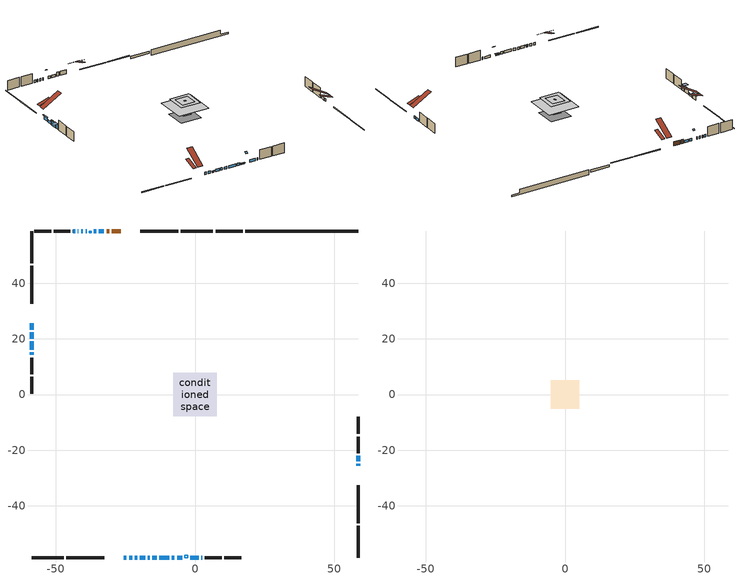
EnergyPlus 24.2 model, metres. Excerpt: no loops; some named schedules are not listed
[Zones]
conditioned space
 floor outside (Floor1 construction): -0.96,-0.96 -0.96,0.96 0.96,0.96 0.96,-0.96 z0.91
 floor outside (Floor2 construction): -0.86,-0.86 -0.86,0.86 0.86,0.86 0.86,-0.86 z0.91
 floor adiabatic (Floor6 construction): -2.1,-2.1 -2.1,2.1 2.1,2.1 2.1,-2.1 z0.91
 floor adiabatic (AdiabaticFloorConstruction): -7.77,-7.77 -7.77,7.77 7.77,7.77 7.77,-7.77 z3.35
 floor foundation (Slab1 construction): -5.34,-5.34 -5.34,5.34 5.34,5.34 5.34,-5.34 z-1.83
 floor foundation (Slab2 construction): -2.1,-2.1 -2.1,2.1 2.1,2.1 2.1,-2.1 z-0.59
 wall outside (RimJoist1 construction): 6.45,58.78 -5.14,58.78 / -58.78,-58.78 -47.19,-58.78 / -58.78,58.78 -58.78,47.19 / 58.78,-58.78 58.78,-47.19 z0.91:1.21
 wall outside (RimJoist2 construction): -6.06,58.78 -19.64,58.78 / -46.27,-58.78 -32.69,-58.78 / -58.78,46.27 -58.78,32.69 / 58.78,-46.27 58.78,-32.69 z0.91:1.21
 wall outside (AdiabaticWallConstruction 1): -26.78,58.78 -29.96,58.78 / -30.88,58.78 -31.79,58.78 z0.91:2.94
 wall outside (AdiabaticWallConstruction): -25.55,-58.78 -24.64,-58.78 / -32.72,58.78 -34.55,58.78 / -23.71,-58.78 -22.56,-58.78 / -19.79,-58.78 -17.89,-58.78 / -16.96,-58.78 -16.27,-58.78 / -15.34,-58.78 -13.82,-58.78 / -12.89,-58.78 -9.23,-58.78 / -8.3,-58.78 -7.39,-58.78 / -58.78,22.34 -58.78,20.05 / -35.48,58.78 -36.4,58.78 / -1.72,-58.78 1.33,-58.78 / 58.78,-25.55 58.78,-24.9 / 58.78,-23.97 58.78,-22.07 / -39,58.78 -39.36,58.78 / -40.29,58.78 -40.98,58.78 / -41.9,58.78 -42.14,58.78 / -43.06,58.78 -43.86,58.78 / 2.26,-58.78 2.6,-58.78 z0.91:2.13; -58.78,25.55 -58.78,23.26 z0.91:2.74; -21.64,-58.78 -20.72,-58.78 / -6.46,-58.78 -4.63,-58.78 z0.91:1.52; -58.78,19.12 -58.78,16.07 z0.91:3.35; -58.78,15.14 -58.78,14.23 z0.91:3.2
 wall outside (Wall1 construction): -44.79,58.78 -50.82,58.78 / 3.53,-58.78 9.56,-58.78 / -58.78,13.3 -58.78,7.27 / 58.78,-21.14 58.78,-15.11 z0.91:5.79
 wall outside (Wall2 construction): -51.75,58.78 -57.85,58.78 / 10.49,-58.78 16.59,-58.78 / -58.78,6.34 -58.78,0.24 / 58.78,-14.18 58.78,-8.08 z0.91:5.79
 wall foundation (FoundationWall1 construction): 18.04,58.78,-1.83 18.04,58.78,0.91 54.71,58.78,0.91 54.71,58.78,-1.03 58.78,58.78,-1.03 58.78,58.78,-1.83
 wall foundation (FoundationWall2 construction): 17.11,58.78 7.38,58.78 z-0.59:0.6
 window (WindowConstruction): -25.55,-58.78 -24.64,-58.78 z0.91:2.13
 window (WindowConstruction 5): -58.78,25.55 -58.78,23.27 z0.91:2.74
 window (WindowConstruction 6): -32.72,58.78 -34.55,58.78 z0.91:2.13
 window (WindowConstruction 7): -23.71,-58.78 -22.56,-58.78 z0.91:2.13
 window (WindowConstruction 8): -21.64,-58.78 -20.72,-58.78 z0.91:1.52
 window (WindowConstruction 9): -19.79,-58.78 -17.89,-58.78 z0.91:2.13
 window (WindowConstruction 10): -16.96,-58.78 -16.27,-58.78 z0.91:2.13
 window (WindowConstruction 1): -15.34,-58.78 -13.82,-58.78 z0.91:2.13
 window (WindowConstruction 11): -12.89,-58.78 -9.23,-58.78 z0.91:2.13
 window (WindowConstruction 12): -8.3,-58.78 -7.39,-58.78 z0.91:2.13
 window (WindowConstruction 13): -58.78,22.34 -58.78,20.05 z0.91:2.13
 window (WindowConstruction 14): -35.48,58.78 -36.39,58.78 z0.91:2.13
 window (WindowConstruction 15): -6.46,-58.78 -4.63,-58.78 z0.91:1.52
 window (WindowConstruction 2): -1.72,-58.78 1.33,-58.78 z0.91:2.13
 window (WindowConstruction 16): 58.78,-25.55 58.78,-24.9 z0.91:2.13
 window (WindowConstruction 17): 58.78,-23.97 58.78,-22.07 z0.91:2.13
 window (WindowConstruction 18): -39,58.78 -39.36,58.78 z0.91:2.13
 window (WindowConstruction 19): -40.29,58.78 -40.98,58.78 z0.91:2.13
 window (WindowConstruction 20): -41.91,58.78 -42.13,58.78 z0.91:2.13
 window (WindowConstruction 21): -43.06,58.78 -43.86,58.78 z0.91:2.13
 window (WindowConstruction 22): 2.26,-58.78 2.6,-58.78 z0.91:2.13
 window (WindowConstruction 3): -58.78,19.12 -58.78,16.07 z0.91:3.35
 window (WindowConstruction 4): -58.78,15.14 -58.78,14.23 z0.91:3.2
 door (Door): -26.78,58.78 -29.95,58.78 z0.91:2.94
 door (Door 1): -30.88,58.78 -31.79,58.78 z0.91:2.94
 ceiling adiabatic (AdiabaticFloorConstruction): 7.77,-7.77 7.77,7.77 -7.77,7.77 -7.77,-7.77 z3.35
 roof outside (AdiabaticRoofConstruction): -2.65,-58.78,5.79 -2.65,-57.87,6.32 -3.7,-57.87,6.32 -3.7,-58.78,5.79; -38.07,58.78,5.79 -38.07,58.14,6.16 -37.32,58.14,6.16 -37.32,58.78,5.79
 skylight (SkylightConstruction): -2.65,-58.78,5.79 -2.65,-57.87,6.32 -3.7,-57.87,6.32 -3.7,-58.78,5.79
 skylight (SkylightConstruction 1): -38.07,58.78,5.79 -38.07,58.14,6.16 -37.32,58.14,6.16 -37.32,58.78,5.79
attic - vented
 floor to conditioned space (Floor3 construction Reversed): -0.34,-0.34 -0.34,0.34 0.34,0.34 0.34,-0.34 z5.79
 floor to conditioned space (Floor4 construction Reversed): -3.16,-3.16 -3.16,3.16 3.16,3.16 3.16,-3.16 z5.79
 floor to conditioned space (Floor5 construction Reversed): -5.05,-5.05 -5.05,5.05 5.05,5.05 5.05,-5.05 z5.79
 roof outside (Roof1 construction): -22.2,58.78,5.79 -22.2,52.59,7.85 -20.57,52.59,7.85 -20.57,58.78,5.79; -30.13,-58.78,5.79 -30.13,-52.59,7.85 -31.76,-52.59,7.85 -31.76,-58.78,5.79; -58.78,30.13,5.79 -52.59,30.13,7.85 -52.59,31.76,7.85 -58.78,31.76,5.79; 58.78,-30.13,5.79 52.59,-30.13,7.85 52.59,-31.76,7.85 58.78,-31.76,5.79
 roof outside (Roof3 construction): -25.85,58.78,5.79 -25.85,49.39,11.27 -23.13,49.39,11.27 -23.13,58.78,5.79; -26.48,-58.78,5.79 -26.48,-49.39,11.27 -29.2,-49.39,11.27 -29.2,-58.78,5.79; -58.78,26.48,5.79 -49.39,26.48,11.27 -49.39,29.2,11.27 -58.78,29.2,5.79; 58.78,-26.48,5.79 49.39,-26.48,11.27 49.39,-29.2,11.27 58.78,-29.2,5.79
shading: -58.78,22.79 -58.78,26.03 -59.31,26.03 -59.31,22.79 z3.22; -20.39,-58.78 -21.96,-58.78 -21.96,-59.31 -20.39,-59.31 z1.85; -4.43,-58.78 -6.66,-58.78 -6.66,-59.31 -4.43,-59.31 z1.72; -58.78,15.89 -58.78,19.3 -59.31,19.3 -59.31,15.89 z3.53; -58.78,13.7 -58.78,15.67 -60.96,15.67 -60.96,13.7 z3.73
[Building]
Building 1: Terrain=Suburbs
[Site:Location]
Vancouver Intl AP_BC: Latitude {deg}=49.19; Longitude {deg}=-123.18; Time Zone {hr}=-8; Elevation {m}=4; Keep Site Location Information=Yes
[Site:GroundTemperature:Shallow]
8.06451, 6.96315, 6.87495, 7.3976, 9.49575, 11.5841, 13.3946, 14.5416, 14.639, 13.7062, 11.9418, 9.91751
[Site:WaterMainsTemperature]
Calculation Method=Schedule; Temperature Schedule=mains temperature schedule
[Material] Roughness=Rough; Thermal Absorptance=0.9
Name | Thickness {m} | Conductivity {W/m-K} | Density {kg/m3} | Specific Heat {J/kg-K} | Solar Absorptance | Visible Absorptance
asphalt or fiberglass shingles | 0.00635 | 0.162714 | 1121.4 | 1465.45 | 0.4 | 0.4
asphalt or fiberglass shingles 1 | 0.00635 | 0.162714 | 1121.4 | 1465.45 | 0.7 | 0.7
ceiling loosefill ins | 0.254 | 0.0480833 | 16.02 | 1046.75 | 0.7 | 0.7
ceiling stud and cavity | 0.1397 | 0.20239 | 65.682 | 1177.47 | 0.7 | 0.7
ceiling stud and cavity 1 | 0.1397 | 0.106493 | 65.682 | 1177.47 | 0.7 | 0.7
ceiling stud and cavity 2 | 0.1397 | 0.0990476 | 65.682 | 1177.47 | 0.7 | 0.7
concrete 4.0 in. | 0.1016 | 1.803125 | 2242.8 | 837.4 | 0.7 | 0.7
concrete 8.0 in. | 0.2032 | 1.803125 | 2242.8 | 837.4 | 0.7 | 0.7
door material | 0.04445 | 0.053851 | 512.64 | 1214.23 | 0.7 | 0.7
exterior vertical ins | 0.0483764 | 0.029427 | 32.04 | 1214.23 | 0.7 | 0.7
exterior vertical ins 1 | 0.00108814 | 0.029427 | 32.04 | 1214.23 | 0.7 | 0.7
floor covering | 0.0127 | 0.0433444 | 54.468 | 1339.84 | 0.6 | 0.6
floor covering 1 | 0.0127 | 9.015625 | 54.468 | 1339.84 | 0.6 | 0.6
floor rigid ins; rim joist rigid ins 1 | 0.103632 | 0.029427 | 32.04 | 1214.23 | 0.7 | 0.7
floor rigid ins 1; roof rigid ins; wall rigid ins 1 | 0.512978 | 0.029427 | 32.04 | 1214.23 | 0.7 | 0.7
floor stud and cavity | 0.1397 | 0.256592 | 92.3553 | 1139.71 | 0.7 | 0.7
floor stud and cavity 1 | 0.1397 | 0.254943 | 92.3553 | 1139.71 | 0.7 | 0.7
floor stud and cavity 2 | 0.0889 | 0.212848 | 50.32683 | 1063.81 | 0.7 | 0.7
floor stud and cavity 3 | 0.1397 | 1.75129 | 37.0049 | 1207.88 | 0.7 | 0.7
furniture material conditioned space 1 | 0.1524 | 0.115458 | 640.8 | 1214.23 | 0.6 | 0.6
gypsum board | 0.0127 | 0.160291 | 801 | 837.4 | 0.6 | 0.6
gypsum board 1 | 0.0127 | 0.160291 | 801 | 837.4 | 0.7 | 0.7
osb sheathing 0.5 in. | 0.0127 | 0.115458 | 512.64 | 1214.23 | 0.7 | 0.7
osb sheathing 0.75 in. | 0.01905 | 0.115458 | 512.64 | 1214.23 | 0.7 | 0.7
osb sheathing 2.0 in. | 0.0508 | 0.115458 | 512.64 | 1214.23 | 0.7 | 0.7
rim joist rigid ins; wall rigid ins | 0.051816 | 0.029427 | 32.04 | 1214.23 | 0.7 | 0.7
rim joist stud and cavity | 0.0508 | 0.0440068 | 125.044 | 1163.47 | 0.6 | 0.6
rim joist stud and cavity 1 | 0.0508 | 0.0754091 | 125.044 | 1163.47 | 0.6 | 0.6
roof stud and cavity | 0.18415 | 1.78688 | 37.0049 | 1207.88 | 0.6 | 0.6
slab rigid ins | 0.0619403 | 0.029427 | 32.04 | 1214.23 | 0.7 | 0.7
wall stud and cavity | 0.1397 | 0.290624 | 139.0536 | 1170.24 | 0.7 | 0.7
wall stud and cavity 1 | 0.1397 | 0.321218 | 139.0536 | 1170.24 | 0.7 | 0.7
wall stud and cavity 2 | 0.0889 | 0.380278 | 52.3479 | 1209.89 | 0.7 | 0.7
wall stud and cavity 3 | 0.0889 | 0.391764 | 83.0341 | 1211.67 | 0.7 | 0.7
wood siding | 0.0254 | 0.102417 | 544.68 | 1172.36 | 0.4 | 0.4
wood siding 1; wood siding 2; wood siding 3 | 0.0254 | 0.102417 | 544.68 | 1172.36 | 0.7 | 0.7
[WindowMaterial:SimpleGlazingSystem]
Name | U-Factor {W/m2-K} | Solar Heat Gain Coefficient
SkylightMaterial | 1.77296 | 0.5663
WindowMaterial | 1.90951 | 0.61
WindowMaterial 1 | 1.87771 | 0.63
WindowMaterial 10 | 1.92882 | 0.59
WindowMaterial 11 | 1.92598 | 0.6
WindowMaterial 12 | 1.98503 | 0.56
WindowMaterial 13 | 2.00206 | 0.54
WindowMaterial 14 | 1.97538 | 0.56
WindowMaterial 15 | 2.08155 | 0.48
WindowMaterial 16 | 1.91803 | 0.6
WindowMaterial 17 | 2.00547 | 0.54
WindowMaterial 2 | 1.84649 | 0.65
WindowMaterial 3 | 1.89872 | 0.62
WindowMaterial 4 | 1.96913 | 0.57
WindowMaterial 5 | 1.907808 | 0.61
WindowMaterial 6 | 1.86977 | 0.64
WindowMaterial 7 | 1.94415 | 0.58
WindowMaterial 8 | 1.967427 | 0.57
WindowMaterial 9 | 1.91462 | 0.6
[Construction]
AdiabaticFloorConstruction: floor stud and cavity 3, floor rigid ins 1, osb sheathing 0.75 in., floor covering
AdiabaticRoofConstruction: asphalt or fiberglass shingles 1, roof rigid ins, osb sheathing 0.75 in., roof stud and cavity
AdiabaticWallConstruction: wood siding 2, wall rigid ins 1, wall stud and cavity 2, gypsum board
AdiabaticWallConstruction 1: wood siding 3, wall rigid ins 1, wall stud and cavity 2, gypsum board
Door; Door 1: door material
Floor1 construction: floor stud and cavity, floor rigid ins, osb sheathing 0.75 in., floor covering
Floor2 construction: floor stud and cavity 1, floor rigid ins, osb sheathing 0.75 in., floor covering
Floor3 construction Reversed: gypsum board, ceiling stud and cavity, ceiling loosefill ins
Floor4 construction Reversed: gypsum board, ceiling stud and cavity 1, ceiling loosefill ins
Floor5 construction Reversed: gypsum board, ceiling stud and cavity 2, ceiling loosefill ins
Floor6 construction: floor stud and cavity 2, floor covering 1
FoundationWall1 construction: concrete 8.0 in., gypsum board 1
FoundationWall2 construction: concrete 8.0 in.
furniture construction conditioned space 1: furniture material conditioned space 1
PartitionWallConstruction: gypsum board, wall stud and cavity 3, gypsum board
RimJoist1 construction: wood siding 1, rim joist rigid ins, osb sheathing 2.0 in., rim joist stud and cavity
RimJoist2 construction: wood siding 1, rim joist rigid ins 1, osb sheathing 2.0 in., rim joist stud and cavity 1
Roof1 construction; Roof3 construction: asphalt or fiberglass shingles
SkylightConstruction; SkylightConstruction 1: SkylightMaterial
Slab1 construction: slab rigid ins, concrete 4.0 in.
Slab2 construction: concrete 4.0 in.
Wall1 construction: wood siding, wall rigid ins, osb sheathing 0.5 in., wall stud and cavity, gypsum board
Wall2 construction: wood siding, wall rigid ins, osb sheathing 0.5 in., wall stud and cavity 1, gypsum board
WindowConstruction; WindowConstruction 12; WindowConstruction 14: WindowMaterial
WindowConstruction 1: WindowMaterial 1
WindowConstruction 10: WindowMaterial 10
WindowConstruction 11; WindowConstruction 6: WindowMaterial 6
WindowConstruction 13: WindowMaterial 11
WindowConstruction 15; WindowConstruction 8: WindowMaterial 8
WindowConstruction 16: WindowMaterial 12
WindowConstruction 17; WindowConstruction 9: WindowMaterial 9
WindowConstruction 18: WindowMaterial 13
WindowConstruction 19: WindowMaterial 14
WindowConstruction 2: WindowMaterial 2
WindowConstruction 20: WindowMaterial 15
WindowConstruction 21: WindowMaterial 16
WindowConstruction 22: WindowMaterial 17
WindowConstruction 3: WindowMaterial 3
WindowConstruction 4: WindowMaterial 4
WindowConstruction 5: WindowMaterial 5
WindowConstruction 7: WindowMaterial 7
[Zone] Multiplier=1; Part of Total Floor Area=Yes
Name | Volume {m3}
attic - vented | 119.997
conditioned space | 1039
[Space]
Name | Zone | Volume {m3}
attic - vented 1 | attic - vented | 119.997
conditioned space 1 | conditioned space | 1039
[ZoneInfiltration:EffectiveLeakageArea]
infil attic - vented 1: Zone or Space=attic - vented 1; Schedule=Always On Discrete; Effective Air Leakage Area {cm2}=5889.42; Stack Coefficient=0.000381023; Wind Coefficient=1.31885e-05
[ZoneMixing]
whole house fan mix: Zone or Space=attic - vented; Schedule=Always On Continuous; Design Flow Rate Calculation Method=Flow/Zone; Design Flow Rate {m3/s}=0; Source Zone or Space=conditioned space
[SurfaceProperty:ExposedFoundationPerimeter] Exposed Perimeter Calculation Method=TotalExposedPerimeter
Name | Total Exposed Perimeter {m}
Slab1 | 40.743
Slab2 | 9.729
[InternalMass] Zone or ZoneList=conditioned space; Space or SpaceList=conditioned space 1
Name | Construction | Surface Area {m2}
furniture mass conditioned space 1 | furniture construction conditioned space 1 | 159.072
partition wall mass | PartitionWallConstruction | 380.03
[Lights]
interior lighting: Zone or ZoneList or Space or SpaceList=conditioned space 1; Schedule=interior lighting schedule; Design Level Calculation Method=LightingLevel; Lighting Level {W}=343.2; Return Air Fraction=0; Fraction Radiant=0.6; Fraction Visible=0.2; Fraction Replaceable=1
[People]
occupants: Zone or ZoneList or Space or SpaceList=conditioned space 1; Number of People Schedule=occupants schedule; Number of People Calculation Method=People; Number of People=3; Fraction Radiant=0.314171; Sensible Heat Fraction=0.56303; Activity Level Schedule=occupants activity schedule; Carbon Dioxide Generation Rate {m3/s-W}=0; Enable ASHRAE 55 Comfort Warnings=No; Mean Radiant Temperature Calculation Type=EnclosureAveraged
[ElectricEquipment] Zone or ZoneList or Space or SpaceList=conditioned space 1; Design Level Calculation Method=EquipmentLevel
Name | Schedule | Design Level {W} | Fraction Latent | Fraction Radiant | Fraction Lost
clothes dryer | clothes dryer schedule | 140.772 | 0.015 | 0.081 | 0.85
clothes washer | clothes washer schedule | 32.1985 | 0.03 | 0.162 | 0.7
cooking range | cooking range schedule | 215.147 | 0.08 | 0.432 | 0.2
dishwasher | dishwasher schedule | 66.8632 | 0.3 | 0.18 | 0.4
fridge | fridge schedule | 72.9452 | 0 | 0.6 | 0
mech vent bath fan 0 | mech vent bath fan 0 schedule | 150.6 | 0 | 0 | 1
mech vent bath fan 1 | mech vent bath fan 1 schedule | 150.6 | 0 | 0 | 1
mech vent house fan | mech vent house fan schedule | 0 | 0 | 0 | 1
mech vent house fan cfis | mech vent house fan cfis schedule | 0 | 0 | 0 | 0
mech vent range fan 0 | mech vent range fan 0 schedule | 57 | 0 | 0 | 1
misc plug loads | misc plug loads schedule | 494.7 | 0.045 | 0.513 | 0.1
whole house fan | Always On Discrete | 0 | 0 | 0 | 1
[OtherEquipment] Zone or ZoneList or Space or SpaceList=conditioned space 1; Design Level Calculation Method=EquipmentLevel
Name | Fuel Type | Schedule | Design Level {W} | Fraction Latent | Fraction Radiant | Fraction Lost
clothes dryer 1 | Electricity | clothes dryer schedule | 0 | 0.015 | 0.081 | 0.85
cooking range 1 | Electricity | cooking range schedule | 0 | 0.08 | 0.432 | 0.2
general water use latent | None | general water use schedule | 62.594 | 1 | 0 | 0
general water use sensible | None | general water use schedule | -61.6891 | 0 | 0.6 | 0
mech vent house fan latent load | None | Always On Discrete | 0 | 1 | 0 | 0
mech vent house fan sensible load | None | Always On Discrete | 0 | 0 | 0 | 0
water heater energy adjustment1 | NaturalGas | Always On Discrete | 0.01 | 0 | 0 | 1
[ZoneInfiltration:DesignFlowRate] Zone or ZoneList or Space or SpaceList=conditioned space 1; Schedule=Always On Discrete; Design Flow Rate Calculation Method=Flow/Zone; Design Flow Rate {m3/s}=0
infil flow; natural vent flow; whole house fan flow
[Foundation:Kiva] Initial Indoor Air Temperature {C}=18; Wall Depth Below Slab {m}=0.2032; Custom Block Z Position 1 {m}=0
Name | Wall Height Above Grade {m} | Custom Block Material Name 1 | Custom Block Depth 1 {m} | Custom Block X Position 1 {m}
Foundation Kiva 1 | 0.910011 | exterior vertical ins | 2.74 | 0.2159
Foundation Kiva 2 | 0.599999 | exterior vertical ins 1 | 1.19 | 0.2032
[Foundation:Kiva:Settings]
Soil Conductivity {W/m-K}=0.849921; Soil Density {kg/m3}=1842.3; Soil Specific Heat {J/kg-K}=418.7; Ground Solar Absorptivity=0.9; Ground Thermal Absorptivity=0.9; Ground Surface Roughness {m}=0.03; Far-Field Width {m}=40; Deep-Ground Boundary Condition=ZeroFlux; Deep-Ground Depth {m}=40; Minimum Cell Dimension {m}=0.2; Maximum Cell Growth Coefficient=3; Simulation Timestep=Timestep
[Exterior:Lights]
exterior lighting: Schedule=exterior lighting schedule; Design Level {W}=75.6
[Schedule:Constant]
Name | Hourly Value
Always On Continuous; mech vent house fan schedule; mech vent house fan cfis schedule; Always On Discrete | 1
occupants activity schedule | 117.228
fridge schedule | 0
[Schedule:Week:Daily]
interior lighting schedule Week Rule - Jan1-Jan27: interior lighting schedule day, interior lighting schedule day, interior lighting schedule day, interior lighting schedule day, interior lighting schedule day, interior lighting schedule day, interior lighting schedule day, interior lighting schedule default day, interior lighting schedule default day, interior lighting schedule default day, interior lighting schedule default day, interior lighting schedule default day
interior lighting schedule Week Rule - Jan28-Feb3: interior lighting schedule day, interior lighting schedule day, interior lighting schedule day, interior lighting schedule day, interior lighting schedule day 1, interior lighting schedule day 1, interior lighting schedule day 1, interior lighting schedule default day, interior lighting schedule default day, interior lighting schedule default day, interior lighting schedule default day, interior lighting schedule default day
interior lighting schedule Week Rule - Feb4-Feb24: interior lighting schedule day 1, interior lighting schedule day 1, interior lighting schedule day 1, interior lighting schedule day 1, interior lighting schedule day 1, interior lighting schedule day 1, interior lighting schedule day 1, interior lighting schedule default day, interior lighting schedule default day, interior lighting schedule default day, interior lighting schedule default day, interior lighting schedule default day
interior lighting schedule Week Rule - Feb25-Mar3: interior lighting schedule day 1, interior lighting schedule day 1, interior lighting schedule day 1, interior lighting schedule day 1, interior lighting schedule day 2, interior lighting schedule day 2, interior lighting schedule day 2, interior lighting schedule default day, interior lighting schedule default day, interior lighting schedule default day, interior lighting schedule default day, interior lighting schedule default day
interior lighting schedule Week Rule - Mar4-Mar31: interior lighting schedule day 2, interior lighting schedule day 2, interior lighting schedule day 2, interior lighting schedule day 2, interior lighting schedule day 2, interior lighting schedule day 2, interior lighting schedule day 2, interior lighting schedule default day, interior lighting schedule default day, interior lighting schedule default day, interior lighting schedule default day, interior lighting schedule default day
interior lighting schedule Week Rule - Apr1-Apr28: interior lighting schedule day 3, interior lighting schedule day 3, interior lighting schedule day 3, interior lighting schedule day 3, interior lighting schedule day 3, interior lighting schedule day 3, interior lighting schedule day 3, interior lighting schedule default day, interior lighting schedule default day, interior lighting schedule default day, interior lighting schedule default day, interior lighting schedule default day
interior lighting schedule Week Rule - Apr29-May5: interior lighting schedule day 3, interior lighting schedule day 3, interior lighting schedule day 4, interior lighting schedule day 4, interior lighting schedule day 4, interior lighting schedule day 4, interior lighting schedule day 4, interior lighting schedule default day, interior lighting schedule default day, interior lighting schedule default day, interior lighting schedule default day, interior lighting schedule default day
interior lighting schedule Week Rule - May6-May26: interior lighting schedule day 4, interior lighting schedule day 4, interior lighting schedule day 4, interior lighting schedule day 4, interior lighting schedule day 4, interior lighting schedule day 4, interior lighting schedule day 4, interior lighting schedule default day, interior lighting schedule default day, interior lighting schedule default day, interior lighting schedule default day, interior lighting schedule default day
interior lighting schedule Week Rule - May27-Jun2: interior lighting schedule day 4, interior lighting schedule day 4, interior lighting schedule day 4, interior lighting schedule day 4, interior lighting schedule day 4, interior lighting schedule day 5, interior lighting schedule day 5, interior lighting schedule default day, interior lighting schedule default day, interior lighting schedule default day, interior lighting schedule default day, interior lighting schedule default day
interior lighting schedule Week Rule - Jun3-Jun30: interior lighting schedule day 5, interior lighting schedule day 5, interior lighting schedule day 5, interior lighting schedule day 5, interior lighting schedule day 5, interior lighting schedule day 5, interior lighting schedule day 5, interior lighting schedule default day, interior lighting schedule default day, interior lighting schedule default day, interior lighting schedule default day, interior lighting schedule default day
interior lighting schedule Week Rule - Jul1-Jul28: interior lighting schedule day 6, interior lighting schedule day 6, interior lighting schedule day 6, interior lighting schedule day 6, interior lighting schedule day 6, interior lighting schedule day 6, interior lighting schedule day 6, interior lighting schedule default day, interior lighting schedule default day, interior lighting schedule default day, interior lighting schedule default day, interior lighting schedule default day
interior lighting schedule Week Rule - Jul29-Aug4: interior lighting schedule day 6, interior lighting schedule day 6, interior lighting schedule day 6, interior lighting schedule day 7, interior lighting schedule day 7, interior lighting schedule day 7, interior lighting schedule day 7, interior lighting schedule default day, interior lighting schedule default day, interior lighting schedule default day, interior lighting schedule default day, interior lighting schedule default day
interior lighting schedule Week Rule - Aug5-Aug25: interior lighting schedule day 7, interior lighting schedule day 7, interior lighting schedule day 7, interior lighting schedule day 7, interior lighting schedule day 7, interior lighting schedule day 7, interior lighting schedule day 7, interior lighting schedule default day, interior lighting schedule default day, interior lighting schedule default day, interior lighting schedule default day, interior lighting schedule default day
interior lighting schedule Week Rule - Aug26-Sep1: interior lighting schedule day 7, interior lighting schedule day 7, interior lighting schedule day 7, interior lighting schedule day 7, interior lighting schedule day 7, interior lighting schedule day 7, interior lighting schedule day 8, interior lighting schedule default day, interior lighting schedule default day, interior lighting schedule default day, interior lighting schedule default day, interior lighting schedule default day
interior lighting schedule Week Rule - Sep2-Sep29: interior lighting schedule day 8, interior lighting schedule day 8, interior lighting schedule day 8, interior lighting schedule day 8, interior lighting schedule day 8, interior lighting schedule day 8, interior lighting schedule day 8, interior lighting schedule default day, interior lighting schedule default day, interior lighting schedule default day, interior lighting schedule default day, interior lighting schedule default day
interior lighting schedule Week Rule - Sep30-Oct6: interior lighting schedule day 8, interior lighting schedule day 9, interior lighting schedule day 9, interior lighting schedule day 9, interior lighting schedule day 9, interior lighting schedule day 9, interior lighting schedule day 9, interior lighting schedule default day, interior lighting schedule default day, interior lighting schedule default day, interior lighting schedule default day, interior lighting schedule default day
interior lighting schedule Week Rule - Oct7-Oct27: interior lighting schedule day 9, interior lighting schedule day 9, interior lighting schedule day 9, interior lighting schedule day 9, interior lighting schedule day 9, interior lighting schedule day 9, interior lighting schedule day 9, interior lighting schedule default day, interior lighting schedule default day, interior lighting schedule default day, interior lighting schedule default day, interior lighting schedule default day
interior lighting schedule Week Rule - Oct28-Nov3: interior lighting schedule day 9, interior lighting schedule day 9, interior lighting schedule day 9, interior lighting schedule day 9, interior lighting schedule day 10, interior lighting schedule day 10, interior lighting schedule day 10, interior lighting schedule default day, interior lighting schedule default day, interior lighting schedule default day, interior lighting schedule default day, interior lighting schedule default day
interior lighting schedule Week Rule - Nov4-Nov24: interior lighting schedule day 10, interior lighting schedule day 10, interior lighting schedule day 10, interior lighting schedule day 10, interior lighting schedule day 10, interior lighting schedule day 10, interior lighting schedule day 10, interior lighting schedule default day, interior lighting schedule default day, interior lighting schedule default day, interior lighting schedule default day, interior lighting schedule default day
interior lighting schedule Week Rule - Nov25-Dec1: interior lighting schedule day 10, interior lighting schedule day 10, interior lighting schedule day 10, interior lighting schedule day 10, interior lighting schedule day 10, interior lighting schedule day 10, interior lighting schedule day 11, interior lighting schedule default day, interior lighting schedule default day, interior lighting schedule default day, interior lighting schedule default day, interior lighting schedule default day
interior lighting schedule Week Rule - Dec2-Dec31: interior lighting schedule day 11, interior lighting schedule day 11, interior lighting schedule day 11, interior lighting schedule day 11, interior lighting schedule day 11, interior lighting schedule day 11, interior lighting schedule day 11, interior lighting schedule default day, interior lighting schedule default day, interior lighting schedule default day, interior lighting schedule default day, interior lighting schedule default day
occupants schedule Week Rule - Jan1-Dec31: occupants schedule day, occupants schedule day, occupants schedule day, occupants schedule day, occupants schedule day, occupants schedule day, occupants schedule day, occupants schedule default day, occupants schedule default day, occupants schedule default day, occupants schedule default day, occupants schedule default day
clothes dryer schedule Week Rule - Jan1-Dec31: clothes dryer schedule day, clothes dryer schedule day, clothes dryer schedule day, clothes dryer schedule day, clothes dryer schedule day, clothes dryer schedule day, clothes dryer schedule day, clothes dryer schedule default day, clothes dryer schedule default day, clothes dryer schedule default day, clothes dryer schedule default day, clothes dryer schedule default day
clothes washer schedule Week Rule - Jan1-Dec31: clothes washer schedule day, clothes washer schedule day, clothes washer schedule day, clothes washer schedule day, clothes washer schedule day, clothes washer schedule day, clothes washer schedule day, clothes washer schedule default day, clothes washer schedule default day, clothes washer schedule default day, clothes washer schedule default day, clothes washer schedule default day
cooking range schedule Week Rule - Jan1-Dec31: cooking range schedule day, cooking range schedule day, cooking range schedule day, cooking range schedule day, cooking range schedule day, cooking range schedule day, cooking range schedule day, cooking range schedule default day, cooking range schedule default day, cooking range schedule default day, cooking range schedule default day, cooking range schedule default day
dishwasher schedule Week Rule - Jan1-Dec31: dishwasher schedule day, dishwasher schedule day, dishwasher schedule day, dishwasher schedule day, dishwasher schedule day, dishwasher schedule day, dishwasher schedule day, dishwasher schedule default day, dishwasher schedule default day, dishwasher schedule default day, dishwasher schedule default day, dishwasher schedule default day
mech vent bath fan 0 schedule Week Rule - Jan1-Dec31: mech vent bath fan 0 schedule day, mech vent bath fan 0 schedule day, mech vent bath fan 0 schedule day, mech vent bath fan 0 schedule day, mech vent bath fan 0 schedule day, mech vent bath fan 0 schedule day, mech vent bath fan 0 schedule day, mech vent bath fan 0 schedule default day, mech vent bath fan 0 schedule default day, mech vent bath fan 0 schedule default day, mech vent bath fan 0 schedule default day, mech vent bath fan 0 schedule default day
mech vent bath fan 1 schedule Week Rule - Jan1-Dec31: mech vent bath fan 1 schedule day, mech vent bath fan 1 schedule day, mech vent bath fan 1 schedule day, mech vent bath fan 1 schedule day, mech vent bath fan 1 schedule day, mech vent bath fan 1 schedule day, mech vent bath fan 1 schedule day, mech vent bath fan 1 schedule default day, mech vent bath fan 1 schedule default day, mech vent bath fan 1 schedule default day, mech vent bath fan 1 schedule default day, mech vent bath fan 1 schedule default day
mech vent range fan 0 schedule Week Rule - Jan1-Dec31: mech vent range fan 0 schedule day, mech vent range fan 0 schedule day, mech vent range fan 0 schedule day, mech vent range fan 0 schedule day, mech vent range fan 0 schedule day, mech vent range fan 0 schedule day, mech vent range fan 0 schedule day, mech vent range fan 0 schedule default day, mech vent range fan 0 schedule default day, mech vent range fan 0 schedule default day, mech vent range fan 0 schedule default day, mech vent range fan 0 schedule default day
misc plug loads schedule Week Rule - Jan1-Dec31: misc plug loads schedule day, misc plug loads schedule day, misc plug loads schedule day, misc plug loads schedule day, misc plug loads schedule day, misc plug loads schedule day, misc plug loads schedule day, misc plug loads schedule default day, misc plug loads schedule default day, misc plug loads schedule default day, misc plug loads schedule default day, misc plug loads schedule default day
general water use schedule Week Rule - Jan1-Dec31: general water use schedule day, general water use schedule day, general water use schedule day, general water use schedule day, general water use schedule day, general water use schedule day, general water use schedule day, general water use schedule default day, general water use schedule default day, general water use schedule default day, general water use schedule default day, general water use schedule default day
exterior lighting schedule Week Rule - Jan1-Jan27: exterior lighting schedule day, exterior lighting schedule day, exterior lighting schedule day, exterior lighting schedule day, exterior lighting schedule day, exterior lighting schedule day, exterior lighting schedule day, exterior lighting schedule default day, exterior lighting schedule default day, exterior lighting schedule default day, exterior lighting schedule default day, exterior lighting schedule default day
exterior lighting schedule Week Rule - Jan28-Feb3: exterior lighting schedule day, exterior lighting schedule day, exterior lighting schedule day, exterior lighting schedule day, exterior lighting schedule day 1, exterior lighting schedule day 1, exterior lighting schedule day 1, exterior lighting schedule default day, exterior lighting schedule default day, exterior lighting schedule default day, exterior lighting schedule default day, exterior lighting schedule default day
[Schedule:Year]
interior lighting schedule: interior lighting schedule Week Rule - Jan1-Jan27, 1, 1, 1, 27, interior lighting schedule Week Rule - Jan28-Feb3, 1, 28, 2, 3, interior lighting schedule Week Rule - Feb4-Feb24, 2, 4, 2, 24, interior lighting schedule Week Rule - Feb25-Mar3, 2, 25, 3, 3, interior lighting schedule Week Rule - Mar4-Mar31, 3, 4, 3, 31, interior lighting schedule Week Rule - Apr1-Apr28, 4, 1, 4, 28, interior lighting schedule Week Rule - Apr29-May5, 4, 29, 5, 5, interior lighting schedule Week Rule - May6-May26, 5, 6, 5, 26, interior lighting schedule Week Rule - May27-Jun2, 5, 27, 6, 2, interior lighting schedule Week Rule - Jun3-Jun30, 6, 3, 6, 30, interior lighting schedule Week Rule - Jul1-Jul28, 7, 1, 7, 28, interior lighting schedule Week Rule - Jul29-Aug4, 7, 29, 8, 4, interior lighting schedule Week Rule - Aug5-Aug25, 8, 5, 8, 25, interior lighting schedule Week Rule - Aug26-Sep1, 8, 26, 9, 1, interior lighting schedule Week Rule - Sep2-Sep29, 9, 2, 9, 29, interior lighting schedule Week Rule - Sep30-Oct6, 9, 30, 10, 6, interior lighting schedule Week Rule - Oct7-Oct27, 10, 7, 10, 27, interior lighting schedule Week Rule - Oct28-Nov3, 10, 28, 11, 3, interior lighting schedule Week Rule - Nov4-Nov24, 11, 4, 11, 24, interior lighting schedule Week Rule - Nov25-Dec1, 11, 25, 12, 1, interior lighting schedule Week Rule - Dec2-Dec31, 12, 2, 12, 31
occupants schedule: occupants schedule Week Rule - Jan1-Dec31, 1, 1, 12, 31
clothes dryer schedule: clothes dryer schedule Week Rule - Jan1-Dec31, 1, 1, 12, 31
clothes washer schedule: clothes washer schedule Week Rule - Jan1-Dec31, 1, 1, 12, 31
cooking range schedule: cooking range schedule Week Rule - Jan1-Dec31, 1, 1, 12, 31
dishwasher schedule: dishwasher schedule Week Rule - Jan1-Dec31, 1, 1, 12, 31
mech vent bath fan 0 schedule: mech vent bath fan 0 schedule Week Rule - Jan1-Dec31, 1, 1, 12, 31
mech vent bath fan 1 schedule: mech vent bath fan 1 schedule Week Rule - Jan1-Dec31, 1, 1, 12, 31
mech vent range fan 0 schedule: mech vent range fan 0 schedule Week Rule - Jan1-Dec31, 1, 1, 12, 31
misc plug loads schedule: misc plug loads schedule Week Rule - Jan1-Dec31, 1, 1, 12, 31
general water use schedule: general water use schedule Week Rule - Jan1-Dec31, 1, 1, 12, 31
exterior lighting schedule: exterior lighting schedule Week Rule - Jan1-Jan27, 1, 1, 1, 27, exterior lighting schedule Week Rule - Jan28-Feb3, 1, 28, 2, 3, exterior lighting schedule Week Rule - Feb4-Feb24, 2, 4, 2, 24, exterior lighting schedule Week Rule - Feb25-Mar3, 2, 25, 3, 3, exterior lighting schedule Week Rule - Mar4-Mar31, 3, 4, 3, 31, exterior lighting schedule Week Rule - Apr1-Apr28, 4, 1, 4, 28, exterior lighting schedule Week Rule - Apr29-May5, 4, 29, 5, 5, exterior lighting schedule Week Rule - May6-May26, 5, 6, 5, 26, exterior lighting schedule Week Rule - May27-Jun2, 5, 27, 6, 2, exterior lighting schedule Week Rule - Jun3-Jun30, 6, 3, 6, 30, exterior lighting schedule Week Rule - Jul1-Jul28, 7, 1, 7, 28, exterior lighting schedule Week Rule - Jul29-Aug4, 7, 29, 8, 4, exterior lighting schedule Week Rule - Aug5-Aug25, 8, 5, 8, 25, exterior lighting schedule Week Rule - Aug26-Sep1, 8, 26, 9, 1, exterior lighting schedule Week Rule - Sep2-Sep29, 9, 2, 9, 29, exterior lighting schedule Week Rule - Sep30-Oct6, 9, 30, 10, 6, exterior lighting schedule Week Rule - Oct7-Oct27, 10, 7, 10, 27, exterior lighting schedule Week Rule - Oct28-Nov3, 10, 28, 11, 3, exterior lighting schedule Week Rule - Nov4-Nov24, 11, 4, 11, 24, exterior lighting schedule Week Rule - Nov25-Dec1, 11, 25, 12, 1, exterior lighting schedule Week Rule - Dec2-Dec31, 12, 2, 12, 31
[Schedule:Compact]
mains temperature schedule: Through: 01/01, For: AllDays, Until: 24:00, 11.375, Through: 01/02, For: AllDays, Until: 24:00, 11.3367, Through: 01/03, For: AllDays, Until: 24:00, 11.2994, Through: 01/04, For: AllDays, Until: 24:00, 11.2628, Through: 01/05, For: AllDays, Until: 24:00, 11.2267, Through: 01/06, For: AllDays, Until: 24:00, 11.1917, Through: 01/07, For: AllDays, Until: 24:00, 11.1578, Through: 01/08, For: AllDays, Until: 24:00, 11.1244, Through: 01/09, For: AllDays, Until: 24:00, 11.0917, Through: 01/10, For: AllDays, Until: 24:00, 11.06, Through: 01/11, For: AllDays, Until: 24:00, 11.0289, Through: 01/12, For: AllDays, Until: 24:00, 10.9989, Through: 01/13, For: AllDays, Until: 24:00, 10.97, Through: 01/14, For: AllDays, Until: 24:00, 10.9417, Through: 01/15, For: AllDays, Until: 24:00, 10.9139, Through: 01/16, For: AllDays, Until: 24:00, 10.8878, Through: 01/17, For: AllDays, Until: 24:00, 10.8622, Through: 01/18, For: AllDays, Until: 24:00, 10.8372, Through: 01/19, For: AllDays, Until: 24:00, 10.8133, Through: 01/20, For: AllDays, Until: 24:00, 10.7906, Through: 01/21, For: AllDays, Until: 24:00, 10.7683, Through: 01/22, For: AllDays, Until: 24:00, 10.7478, Through: 01/23, For: AllDays, Until: 24:00, 10.7272, Through: 01/24, For: AllDays, Until: 24:00, 10.7083, Through: 01/25, For: AllDays, Until: 24:00, 10.69, Through: 01/26, For: AllDays, Until: 24:00, 10.6728, Through: 01/27, For: AllDays, Until: 24:00, 10.6567, Through: 01/28, For: AllDays, Until: 24:00, 10.6411, Through: 01/29, For: AllDays, Until: 24:00, 10.6267, Through: 01/30, For: AllDays, Until: 24:00, 10.6133, Through: 01/31, For: AllDays, Until: 24:00, 10.6011, Through: 02/01, For: AllDays, Until: 24:00, 10.59, Through: 02/02, For: AllDays, Until: 24:00, 10.5794, Through: 02/03, For: AllDays, Until: 24:00, 10.57, Through: 02/04, For: AllDays, Until: 24:00, 10.5617, Through: 02/05, For: AllDays, Until: 24:00, 10.5539, Through: 02/06, For: AllDays, Until: 24:00, 10.5478, Through: 02/07, For: AllDays, Until: 24:00, 10.5422, Through: 02/08, For: AllDays, Until: 24:00, 10.5378, Through: 02/09, For: AllDays, Until: 24:00, 10.5339, Through: 02/10, For: AllDays, Until: 24:00, 10.5317, Through: 02/11, For: AllDays, Until: 24:00, 10.53, Through: 02/12, For: AllDays, Until: 24:00, 10.53, Through: 02/13, For: AllDays, Until: 24:00, 10.5306, Through: 02/14, For: AllDays, Until: 24:00, 10.5317, Through: 02/15, For: AllDays, Until: 24:00, 10.5344, Through: 02/16, For: AllDays, Until: 24:00, 10.5378, Through: 02/17, For: AllDays, Until: 24:00, 10.5428, Through: 02/18, For: AllDays, Until: 24:00, 10.5483, Through: 02/19, For: AllDays, Until: 24:00, 10.5544, Through: 02/20, For: AllDays, Until: 24:00, 10.5622, Through: 02/21, For: AllDays, Until: 24:00, 10.5706, Through: 02/22, For: AllDays, Until: 24:00, 10.5806, Through: 02/23, For: AllDays, Until: 24:00, 10.5911, Through: 02/24, For: AllDays, Until: 24:00, 10.6022, Through: 02/25, For: AllDays, Until: 24:00, 10.615, Through: 02/26, For: AllDays, Until: 24:00, 10.6283, Through: 02/27, For: AllDays, Until: 24:00, 10.6428, Through: 02/28, For: AllDays, Until: 24:00, 10.6583, Through: 03/01, For: AllDays, Until: 24:00, 10.6744, Through: 03/02, For: AllDays, Until: 24:00, 10.6917, Through: 03/03, For: AllDays, Until: 24:00, 10.71, Through: 03/04, For: AllDays, Until: 24:00, 10.7294, Through: 03/05, For: AllDays, Until: 24:00, 10.7494, Through: 03/06, For: AllDays, Until: 24:00, 10.7706, Through: 03/07, For: AllDays, Until: 24:00, 10.7928, Through: 03/08, For: AllDays, Until: 24:00, 10.8161, Through: 03/09, For: AllDays, Until: 24:00, 10.84, Through: 03/10, For: AllDays, Until: 24:00, 10.8644, Through: 03/11, For: AllDays, Until: 24:00, 10.8906, Through: 03/12, For: AllDays, Until: 24:00, 10.9167, Through: 03/13, For: AllDays, Until: 24:00, 10.9444, Through: 03/14, For: AllDays, Until: 24:00, 10.9728, Through: 03/15, For: AllDays, Until: 24:00, 11.0022, Through: 03/16, For: AllDays, Until: 24:00, 11.0322, Through: 03/17, For: AllDays, Until: 24:00, 11.0633, Through: 03/18, For: AllDays, Until: 24:00, 11.095, Through: 03/19, For: AllDays, Until: 24:00, 11.1278, Through: 03/20, For: AllDays, Until: 24:00, 11.1611, Through: 03/21, For: AllDays, Until: 24:00, 11.1956, Through: 03/22, For: AllDays, Until: 24:00, 11.2306, Through: 03/23, For: AllDays, Until: 24:00, 11.2667, Through: 03/24, For: AllDays, Until: 24:00, 11.3033, Through: 03/25, For: AllDays, Until: 24:00, 11.3406, Through: 03/26, For: AllDays, Until: 24:00, 11.3789, Through: 03/27, For: AllDays, Until: 24:00, 11.4178, Through: 03/28, For: AllDays, Until: 24:00, 11.4572, Through: 03/29, For: AllDays, Until: 24:00, 11.4978, Through: 03/30, For: AllDays, Until: 24:00, 11.5389, Through: 03/31, For: AllDays, Until: 24:00, 11.5811, Through: 04/01, For: AllDays, Until: 24:00, 11.6233, Through: 04/02, For: AllDays, Until: 24:00, 11.6667, Through: 04/03, For: AllDays, Until: 24:00, 11.7106, Through: 04/04, For: AllDays, Until: 24:00, 11.755, Through: 04/05, For: AllDays, Until: 24:00, 11.8006, Through: 04/06, For: AllDays, Until: 24:00, 11.8461, Through: 04/07, For: AllDays, Until: 24:00, 11.8928, Through: 04/08, For: AllDays, Until: 24:00, 11.9394, Through: 04/09, For: AllDays, Until: 24:00, 11.9872, Through: 04/10, For: AllDays, Until: 24:00, 12.0356, Through: 04/11, For: AllDays, Until: 24:00, 12.0844, Through: 04/12, For: AllDays, Until: 24:00, 12.1333, Through: 04/13, For: AllDays, Until: 24:00, 12.1833, Through: 04/14, For: AllDays, Until: 24:00, 12.2339, Through: 04/15, For: AllDays, Until: 24:00, 12.2844, Through: 04/16, For: AllDays, Until: 24:00, 12.3361, Through: 04/17, For: AllDays, Until: 24:00, 12.3878, Through: 04/18, For: AllDays, Until: 24:00, 12.44, Through: 04/19, For: AllDays, Until: 24:00, 12.4928, Through: 04/20, For: AllDays, Until: 24:00, 12.5456, Through: 04/21, For: AllDays, Until: 24:00, 12.5994, Through: 04/22, For: AllDays, Until: 24:00, 12.6533, Through: 04/23, For: AllDays, Until: 24:00, 12.7072, Through: 04/24, For: AllDays, Until: 24:00, 12.7622, Through: 04/25, For: AllDays, Until: 24:00, 12.8172, Through: 04/26, For: AllDays, Until: 24:00, 12.8722, Through: 04/27, For: AllDays, Until: 24:00, 12.9278, Through: 04/28, For: AllDays, Until: 24:00, 12.9839, Through: 04/29, For: AllDays, Until: 24:00, 13.04, Through: 04/30, For: AllDays, Until: 24:00, 13.0961, Through: 05/01, For: AllDays, Until: 24:00, 13.1533, Through: 05/02, For: AllDays, Until: 24:00, 13.21, Through: 05/03, For: AllDays, Until: 24:00, 13.2672, Through: 05/04, For: AllDays, Until: 24:00, 13.3244, Through: 05/05, For: AllDays, Until: 24:00, 13.3817, Through: 05/06, For: AllDays, Until: 24:00, 13.4394, Through: 05/07, For: AllDays, Until: 24:00, 13.4972, Through: 05/08, For: AllDays, Until: 24:00, 13.555, Through: 05/09, For: AllDays, Until: 24:00, 13.6133, Through: 05/10, For: AllDays, Until: 24:00, 13.6711, Through: 05/11, For: AllDays, Until: 24:00, 13.7294, Through: 05/12, For: AllDays, Until: 24:00, 13.7878, Through: 05/13, For: AllDays, Until: 24:00, 13.8461, Through: 05/14, For: AllDays, Until: 24:00, 13.9044, Through: 05/15, For: AllDays, Until: 24:00, 13.9628, Through: 05/16, For: AllDays, Until: 24:00, 14.0211, Through: 05/17, For: AllDays, Until: 24:00, 14.0789, Through: 05/18, For: AllDays, Until: 24:00, 14.1372, Through: 05/19, For: AllDays, Until: 24:00, 14.1956, Through: 05/20, For: AllDays, Until: 24:00, 14.2533, Through: 05/21, For: AllDays, Until: 24:00, 14.3117, Through: 05/22, For: AllDays, Until: 24:00, 14.3694, Through: 05/23, For: AllDays, Until: 24:00, 14.4272, Through: 05/24, For: AllDays, Until: 24:00, 14.4844, Through: 05/25, For: AllDays, Until: 24:00, 14.5422, Through: 05/26, For: AllDays, Until: 24:00, 14.5994, Through: 05/27, For: AllDays, Until: 24:00, 14.6561, Through: 05/28, For: AllDays, Until: 24:00, 14.7128, Through: 05/29, For: AllDays, Until: 24:00, 14.7694, Through: 05/30, For: AllDays, Until: 24:00, 14.8261, Through: 05/31, For: AllDays, Until: 24:00, 14.8817, Through: 06/01, For: AllDays, Until: 24:00, 14.9378, Through: 06/02, For: AllDays, Until: 24:00, 14.9933, Through: 06/03, For: AllDays, Until: 24:00, 15.0483, Through: 06/04, For: AllDays, Until: 24:00, 15.1028, Through: 06/05, For: AllDays, Until: 24:00, 15.1572, Through: 06/06, For: AllDays, Until: 24:00, 15.2117, Through: 06/07, For: AllDays, Until: 24:00, 15.265, Through: 06/08, For: AllDays, Until: 24:00, 15.3183, Through: 06/09, For: AllDays, Until: 24:00, 15.3711, Through: 06/10, For: AllDays, Until: 24:00, 15.4239, Through: 06/11, For: AllDays, Until: 24:00, 15.4756, Through: 06/12, For: AllDays, Until: 24:00, 15.5272, Through: 06/13, For: AllDays, Until: 24:00, 15.5783, Through: 06/14, For: AllDays, Until: 24:00, 15.6289, Through: 06/15, For: AllDays, Until: 24:00, 15.6789, Through: 06/16, For: AllDays, Until: 24:00, 15.7283, Through: 06/17, For: AllDays, Until: 24:00, 15.7772, Through: 06/18, For: AllDays, Until: 24:00, 15.8261, Through: 06/19, For: AllDays, Until: 24:00, 15.8739, Through: 06/20, For: AllDays, Until: 24:00, 15.9211, Through: 06/21, For: AllDays, Until: 24:00, 15.9678, Through: 06/22, For: AllDays, Until: 24:00, 16.0139, Through: 06/23, For: AllDays, Until: 24:00, 16.0594, Through: 06/24, For: AllDays, Until: 24:00, 16.1044, Through: 06/25, For: AllDays, Until: 24:00, 16.1483, Through: 06/26, For: AllDays, Until: 24:00, 16.1922, Through: 06/27, For: AllDays, Until: 24:00, 16.235, Through: 06/28, For: AllDays, Until: 24:00, 16.2772, Through: 06/29, For: AllDays, Until: 24:00, 16.3183, Through: 06/30, For: AllDays, Until: 24:00, 16.3594, Through: 07/01, For: AllDays, Until: 24:00, 16.3994, Through: 07/02, For: AllDays, Until: 24:00, 16.4389, Through: 07/03, For: AllDays, Until: 24:00, 16.4772, Through: 07/04, For: AllDays, Until: 24:00, 16.515, Through: 07/05, For: AllDays, Until: 24:00, 16.5522, Through: 07/06, For: AllDays, Until: 24:00, 16.5883, Through: 07/07, For: AllDays, Until: 24:00, 16.6239, Through: 07/08, For: AllDays, Until: 24:00, 16.6583, Through: 07/09, For: AllDays, Until: 24:00, 16.6922, Through: 07/10, For: AllDays, Until: 24:00, 16.7256, Through: 07/11, For: AllDays, Until: 24:00, 16.7578, Through: 07/12, For: AllDays, Until: 24:00, 16.7889, Through: 07/13, For: AllDays, Until: 24:00, 16.8194, Through: 07/14, For: AllDays, Until: 24:00, 16.8489, Through: 07/15, For: AllDays, Until: 24:00, 16.8778, Through: 07/16, For: AllDays, Until: 24:00, 16.9056, Through: 07/17, For: AllDays, Until: 24:00, 16.9328, Through: 07/18, For: AllDays, Until: 24:00, 16.9589, Through: 07/19, For: AllDays, Until: 24:00, 16.9839, Through: 07/20, For: AllDays, Until: 24:00, 17.0083, Through: 07/21, For: AllDays, Until: 24:00, 17.0317, Through: 07/22, For: AllDays, Until: 24:00, 17.0544, Through: 07/23, For: AllDays, Until: 24:00, 17.0761, Through: 07/24, For: AllDays, Until: 24:00, 17.0967, Through: 07/25, For: AllDays, Until: 24:00, 17.1161, Through: 07/26, For: AllDays, Until: 24:00, 17.135, Through: 07/27, For: AllDays, Until: 24:00, 17.1528, Through: 07/28, For: AllDays, Until: 24:00, 17.1694, Through: 07/29, For: AllDays, Until: 24:00, 17.1856, Through: 07/30, For: AllDays, Until: 24:00, 17.2, Through: 07/31, For: AllDays, Until: 24:00, 17.2144, Through: 08/01, For: AllDays, Until: 24:00, 17.2272, Through: 08/02, For: AllDays, Until: 24:00, 17.2389, Through: 08/03, For: AllDays, Until: 24:00, 17.25, Through: 08/04, For: AllDays, Until: 24:00, 17.26, Through: 08/05, For: AllDays, Until: 24:00, 17.2689, Through: 08/06, For: AllDays, Until: 24:00, 17.2772, Through: 08/07, For: AllDays, Until: 24:00, 17.2839, Through: 08/08, For: AllDays, Until: 24:00, 17.29, Through: 08/09, For: AllDays, Until: 24:00, 17.295, Through: 08/10, For: AllDays, Until: 24:00, 17.2989, Through: 08/11, For: AllDays, Until: 24:00, 17.3022, Through: 08/12, For: AllDays, Until: 24:00, 17.3039, Through: 08/13, For: AllDays, Until: 24:00, 17.305, Through: 08/14, For: AllDays, Until: 24:00, 17.305, Through: 08/15, For: AllDays, Until: 24:00, 17.3039, Through: 08/16, For: AllDays, Until: 24:00, 17.3022, Through: 08/17, For: AllDays, Until: 24:00, 17.2989, Through: 08/18, For: AllDays, Until: 24:00, 17.295, Through: 08/19, For: AllDays, Until: 24:00, 17.29, Through: 08/20, For: AllDays, Until: 24:00, 17.2839, Through: 08/21, For: AllDays, Until: 24:00, 17.2772, Through: 08/22, For: AllDays, Until: 24:00, 17.2689, Through: 08/23, For: AllDays, Until: 24:00, 17.26, Through: 08/24, For: AllDays, Until: 24:00, 17.25, Through: 08/25, For: AllDays, Until: 24:00, 17.2394, Through: 08/26, For: AllDays, Until: 24:00, 17.2272, Through: 08/27, For: AllDays, Until: 24:00, 17.2144, Through: 08/28, For: AllDays, Until: 24:00, 17.2006, Through: 08/29, For: AllDays, Until: 24:00, 17.1856, Through: 08/30, For: AllDays, Until: 24:00, 17.1694, Through: 08/31, For: AllDays, Until: 24:00, 17.1528, Through: 09/01, For: AllDays, Until: 24:00, 17.135, Through: 09/02, For: AllDays, Until: 24:00, 17.1161, Through: 09/03, For: AllDays, Until: 24:00, 17.0967, Through: 09/04, For: AllDays, Until: 24:00, 17.0761, Through: 09/05, For: AllDays, Until: 24:00, 17.0544, Through: 09/06, For: AllDays, Until: 24:00, 17.0322, Through: 09/07, For: AllDays, Until: 24:00, 17.0089, Through: 09/08, For: AllDays, Until: 24:00, 16.9844, Through: 09/09, For: AllDays, Until: 24:00, 16.9589, Through: 09/10, For: AllDays, Until: 24:00, 16.9328, Through: 09/11, For: AllDays, Until: 24:00, 16.9061, Through: 09/12, For: AllDays, Until: 24:00, 16.8783, Through: 09/13, For: AllDays, Until: 24:00, 16.8494, Through: 09/14, For: AllDays, Until: 24:00, 16.8194, Through: 09/15, For: AllDays, Until: 24:00, 16.7894, Through: 09/16, For: AllDays, Until: 24:00, 16.7578, Through: 09/17, For: AllDays, Until: 24:00, 16.7256, Through: 09/18, For: AllDays, Until: 24:00, 16.6928, Through: 09/19, For: AllDays, Until: 24:00, 16.6589, Through: 09/20, For: AllDays, Until: 24:00, 16.6239, Through: 09/21, For: AllDays, Until: 24:00, 16.5889, Through: 09/22, For: AllDays, Until: 24:00, 16.5522, Through: 09/23, For: AllDays, Until: 24:00, 16.5156, Through: 09/24, For: AllDays, Until: 24:00, 16.4778, Through: 09/25, For: AllDays, Until: 24:00, 16.4389, Through: 09/26, For: AllDays, Until: 24:00, 16.3994, Through: 09/27, For: AllDays, Until: 24:00, 16.3594, Through: 09/28, For: AllDays, Until: 24:00, 16.3189, Through: 09/29, For: AllDays, Until: 24:00, 16.2772, Through: 09/30, For: AllDays, Until: 24:00, 16.235, Through: 10/01, For: AllDays, Until: 24:00, 16.1922, Through: 10/02, For: AllDays, Until: 24:00, 16.1489, Through: 10/03, For: AllDays, Until: 24:00, 16.1044, Through: 10/04, For: AllDays, Until: 24:00, 16.06, Through: 10/05, For: AllDays, Until: 24:00, 16.0144, Through: 10/06, For: AllDays, Until: 24:00, 15.9683, Through: 10/07, For: AllDays, Until: 24:00, 15.9217, Through: 10/08, For: AllDays, Until: 24:00, 15.8744, Through: 10/09, For: AllDays, Until: 24:00, 15.8261, Through: 10/10, For: AllDays, Until: 24:00, 15.7778, Through: 10/11, For: AllDays, Until: 24:00, 15.7289, Through: 10/12, For: AllDays, Until: 24:00, 15.6794, Through: 10/13, For: AllDays, Until: 24:00, 15.6294, Through: 10/14, For: AllDays, Until: 24:00, 15.5789, Through: 10/15, For: AllDays, Until: 24:00, 15.5278, Through: 10/16, For: AllDays, Until: 24:00, 15.4761, Through: 10/17, For: AllDays, Until: 24:00, 15.4244, Through: 10/18, For: AllDays, Until: 24:00, 15.3717, Through: 10/19, For: AllDays, Until: 24:00, 15.3189, Through: 10/20, For: AllDays, Until: 24:00, 15.2656, Through: 10/21, For: AllDays, Until: 24:00, 15.2117, Through: 10/22, For: AllDays, Until: 24:00, 15.1578, Through: 10/23, For: AllDays, Until: 24:00, 15.1033, Through: 10/24, For: AllDays, Until: 24:00, 15.0489, Through: 10/25, For: AllDays, Until: 24:00, 14.9933, Through: 10/26, For: AllDays, Until: 24:00, 14.9383, Through: 10/27, For: AllDays, Until: 24:00, 14.8822, Through: 10/28, For: AllDays, Until: 24:00, 14.8261, Through: 10/29, For: AllDays, Until: 24:00, 14.77, Through: 10/30, For: AllDays, Until: 24:00, 14.7133, Through: 10/31, For: AllDays, Until: 24:00, 14.6567, Through: 11/01, For: AllDays, Until: 24:00, 14.5994, Through: 11/02, For: AllDays, Until: 24:00, 14.5428, Through: 11/03, For: AllDays, Until: 24:00, 14.485, Through: 11/04, For: AllDays, Until: 24:00, 14.4278, Through: 11/05, For: AllDays, Until: 24:00, 14.37, Through: 11/06, For: AllDays, Until: 24:00, 14.3122, Through: 11/07, For: AllDays, Until: 24:00, 14.2539, Through: 11/08, For: AllDays, Until: 24:00, 14.1961, Through: 11/09, For: AllDays, Until: 24:00, 14.1378, Through: 11/10, For: AllDays, Until: 24:00, 14.0794, Through: 11/11, For: AllDays, Until: 24:00, 14.0217, Through: 11/12, For: AllDays, Until: 24:00, 13.9633, Through: 11/13, For: AllDays, Until: 24:00, 13.905, Through: 11/14, For: AllDays, Until: 24:00, 13.8467, Through: 11/15, For: AllDays, Until: 24:00, 13.7883, Through: 11/16, For: AllDays, Until: 24:00, 13.73, Through: 11/17, For: AllDays, Until: 24:00, 13.6717, Through: 11/18, For: AllDays, Until: 24:00, 13.6139, Through: 11/19, For: AllDays, Until: 24:00, 13.5556, Through: 11/20, For: AllDays, Until: 24:00, 13.4978, Through: 11/21, For: AllDays, Until: 24:00, 13.44, Through: 11/22, For: AllDays, Until: 24:00, 13.3822, Through: 11/23, For: AllDays, Until: 24:00, 13.325, Through: 11/24, For: AllDays, Until: 24:00, 13.2678, Through: 11/25, For: AllDays, Until: 24:00, 13.2106, Through: 11/26, For: AllDays, Until: 24:00, 13.1533, Through: 11/27, For: AllDays, Until: 24:00, 13.0967, Through: 11/28, For: AllDays, Until: 24:00, 13.0406, Through: 11/29, For: AllDays, Until: 24:00, 12.9844, Through: 11/30, For: AllDays, Until: 24:00, 12.9283, Through: 12/01, For: AllDays, Until: 24:00, 12.8728, Through: 12/02, For: AllDays, Until: 24:00, 12.8172, Through: 12/03, For: AllDays, Until: 24:00, 12.7622, Through: 12/04, For: AllDays, Until: 24:00, 12.7078, Through: 12/05, For: AllDays, Until: 24:00, 12.6533, Through: 12/06, For: AllDays, Until: 24:00, 12.5994, Through: 12/07, For: AllDays, Until: 24:00, 12.5461, Through: 12/08, For: AllDays, Until: 24:00, 12.4928, Through: 12/09, For: AllDays, Until: 24:00, 12.4406, Through: 12/10, For: AllDays, Until: 24:00, 12.3883, Through: 12/11, For: AllDays, Until: 24:00, 12.3361, Through: 12/12, For: AllDays, Until: 24:00, 12.285, Through: 12/13, For: AllDays, Until: 24:00, 12.2339, Through: 12/14, For: AllDays, Until: 24:00, 12.1839, Through: 12/15, For: AllDays, Until: 24:00, 12.1339, Through: 12/16, For: AllDays, Until: 24:00, 12.0844, Through: 12/17, For: AllDays, Until: 24:00, 12.0361, Through: 12/18, For: AllDays, Until: 24:00, 11.9878, Through: 12/19, For: AllDays, Until: 24:00, 11.94, Through: 12/20, For: AllDays, Until: 24:00, 11.8933, Through: 12/21, For: AllDays, Until: 24:00, 11.8467, Through: 12/22, For: AllDays, Until: 24:00, 11.8006, Through: 12/23, For: AllDays, Until: 24:00, 11.7556, Through: 12/24, For: AllDays, Until: 24:00, 11.7111, Through: 12/25, For: AllDays, Until: 24:00, 11.6672, Through: 12/26, For: AllDays, Until: 24:00, 11.6239, Through: 12/27, For: AllDays, Until: 24:00, 11.5811, Through: 12/28, For: AllDays, Until: 24:00, 11.5394, Through: 12/29, For: AllDays, Until: 24:00, 11.4983, Through: 12/30, For: AllDays, Until: 24:00, 11.4578, Through: 12/31, For: AllDays, Until: 24:00, 11.4183
